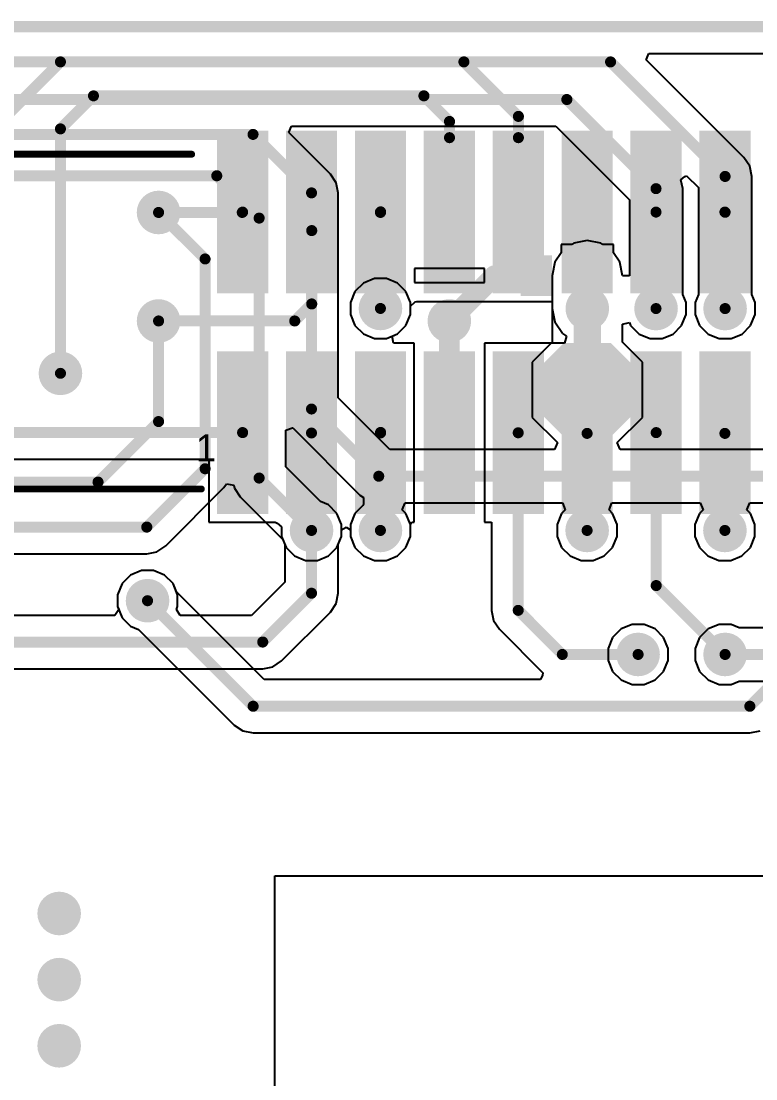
# Model space of a CAD drawing. Header units: millimetres. Extents: x 0 to 172, y 0 to 138.
# Drawn here: x 120.73 to 134.28, y 98.12 to 117.62 of the extents above; entities that cross this region are included whole.
import ezdxf

# ---------------------------------------------------------------- set-up
doc = ezdxf.new("R2010")
doc.units = ezdxf.units.MM
for name, color, linetype in [('BottomLayer', 5, 'Continuous'), ('BottomPaste', 16, 'Continuous'), ('BottomSolder', 6, 'Continuous'), ('TopLayer', 1, 'Continuous'), ('TopOverlay', 2, 'Continuous'), ('TopPaste', 8, 'Continuous'), ('TopSolder', 216, 'Continuous'), ('ViaHoleLayer', 16, 'Continuous')]:
    doc.layers.add(name, color=color, linetype=linetype)

# ---------------------------------------------------------------- blocks, each defined once
blk = doc.blocks.new('T__________B_45')
at = {"layer": 'BottomLayer'}
blk.add_hatch(color=5, dxfattribs=at).paths.add_polyline_path([(0.381, 0.762), (-0.381, 0.762), (-0.762, 0.381), (-0.762, -0.381), (-0.381, -0.762), (0.381, -0.762), (0.762, -0.381), (0.762, 0.381)])
at = {"layer": 'BottomPaste'}
blk.add_hatch(color=16, dxfattribs=at).paths.add_polyline_path([(0.381, 0.762), (-0.381, 0.762), (-0.762, 0.381), (-0.762, -0.381), (-0.381, -0.762), (0.381, -0.762), (0.762, -0.381), (0.762, 0.381)])
at = {"layer": 'BottomSolder'}
blk.add_hatch(color=6, dxfattribs=at).paths.add_polyline_path([(0.4318, 0.8636), (-0.4318, 0.8636), (-0.8636, 0.4318), (-0.8636, -0.4318), (-0.4318, -0.8636), (0.4318, -0.8636), (0.8636, -0.4318), (0.8636, 0.4318)])
blk = doc.blocks.new('ESHF_118_01_L_D_SM_TR_256')
at = {"layer": 'TopLayer'}
for points in [[(-10.425, 3.43), (-10.425, 0.635), (-11.165, 0.635), (-11.165, 3.43)], [(-9.155, 3.43), (-9.155, 0.635), (-9.895, 0.635), (-9.895, 3.43)], [(-7.885, 3.43), (-7.885, 0.635), (-8.625, 0.635), (-8.625, 3.43)], [(-6.615, 3.43), (-6.615, 0.635), (-7.355, 0.635), (-7.355, 3.43)], [(-5.345, 3.43), (-5.345, 0.635), (-6.085, 0.635), (-6.085, 3.43)], [(-4.075, 3.43), (-4.075, 0.635), (-4.815, 0.635), (-4.815, 3.43)], [(-2.805, 3.43), (-2.805, 0.635), (-3.545, 0.635), (-3.545, 3.43)], [(-1.535, 3.43), (-1.535, 0.635), (-2.275, 0.635), (-2.275, 3.43)], [(-10.425, -0.635), (-10.425, -3.43), (-11.165, -3.43), (-11.165, -0.635)], [(-9.155, -0.635), (-9.155, -3.43), (-9.895, -3.43), (-9.895, -0.635)], [(-7.885, -0.635), (-7.885, -3.43), (-8.625, -3.43), (-8.625, -0.635)], [(-6.615, -0.635), (-6.615, -3.43), (-7.355, -3.43), (-7.355, -0.635)], [(-5.345, -0.635), (-5.345, -3.43), (-6.085, -3.43), (-6.085, -0.635)], [(-4.075, -0.635), (-4.075, -3.43), (-4.815, -3.43), (-4.815, -0.635)], [(-2.805, -0.635), (-2.805, -3.43), (-3.545, -3.43), (-3.545, -0.635)], [(-1.535, -0.635), (-1.535, -3.43), (-2.275, -3.43), (-2.275, -0.635)]]:
    blk.add_hatch(color=1, dxfattribs=at).paths.add_polyline_path(points)
at = {"layer": 'TopPaste'}
for points in [[(-10.425, 3.43), (-10.425, 0.635), (-11.165, 0.635), (-11.165, 3.43)], [(-9.155, 3.43), (-9.155, 0.635), (-9.895, 0.635), (-9.895, 3.43)], [(-7.885, 3.43), (-7.885, 0.635), (-8.625, 0.635), (-8.625, 3.43)], [(-6.615, 3.43), (-6.615, 0.635), (-7.355, 0.635), (-7.355, 3.43)], [(-5.345, 3.43), (-5.345, 0.635), (-6.085, 0.635), (-6.085, 3.43)], [(-4.075, 3.43), (-4.075, 0.635), (-4.815, 0.635), (-4.815, 3.43)], [(-2.805, 3.43), (-2.805, 0.635), (-3.545, 0.635), (-3.545, 3.43)], [(-1.535, 3.43), (-1.535, 0.635), (-2.275, 0.635), (-2.275, 3.43)], [(-10.425, -0.635), (-10.425, -3.43), (-11.165, -3.43), (-11.165, -0.635)], [(-9.155, -0.635), (-9.155, -3.43), (-9.895, -3.43), (-9.895, -0.635)], [(-7.885, -0.635), (-7.885, -3.43), (-8.625, -3.43), (-8.625, -0.635)], [(-6.615, -0.635), (-6.615, -3.43), (-7.355, -3.43), (-7.355, -0.635)], [(-5.345, -0.635), (-5.345, -3.43), (-6.085, -3.43), (-6.085, -0.635)], [(-4.075, -0.635), (-4.075, -3.43), (-4.815, -3.43), (-4.815, -0.635)], [(-2.805, -0.635), (-2.805, -3.43), (-3.545, -3.43), (-3.545, -0.635)], [(-1.535, -0.635), (-1.535, -3.43), (-2.275, -3.43), (-2.275, -0.635)]]:
    blk.add_hatch(color=8, dxfattribs=at).paths.add_polyline_path(points)
at = {"layer": 'TopSolder'}
for points in [[(-10.323, 3.532), (-10.323, 0.533), (-11.267, 0.533), (-11.267, 3.532)], [(-9.053, 3.532), (-9.053, 0.533), (-9.997, 0.533), (-9.997, 3.532)], [(-7.783, 3.532), (-7.783, 0.533), (-8.727, 0.533), (-8.727, 3.532)], [(-6.513, 3.532), (-6.513, 0.533), (-7.457, 0.533), (-7.457, 3.532)], [(-5.243, 3.532), (-5.243, 0.533), (-6.187, 0.533), (-6.187, 3.532)], [(-3.973, 3.532), (-3.973, 0.533), (-4.917, 0.533), (-4.917, 3.532)], [(-2.703, 3.532), (-2.703, 0.533), (-3.647, 0.533), (-3.647, 3.532)], [(-1.433, 3.532), (-1.433, 0.533), (-2.377, 0.533), (-2.377, 3.532)], [(-10.323, -0.533), (-10.323, -3.532), (-11.267, -3.532), (-11.267, -0.533)], [(-9.053, -0.533), (-9.053, -3.532), (-9.997, -3.532), (-9.997, -0.533)], [(-7.783, -0.533), (-7.783, -3.532), (-8.727, -3.532), (-8.727, -0.533)], [(-6.513, -0.533), (-6.513, -3.532), (-7.457, -3.532), (-7.457, -0.533)], [(-5.243, -0.533), (-5.243, -3.532), (-6.187, -3.532), (-6.187, -0.533)], [(-3.973, -0.533), (-3.973, -3.532), (-4.917, -3.532), (-4.917, -0.533)], [(-2.703, -0.533), (-2.703, -3.532), (-3.647, -3.532), (-3.647, -0.533)], [(-1.433, -0.533), (-1.433, -3.532), (-2.377, -3.532), (-2.377, -0.533)]]:
    blk.add_hatch(color=216, dxfattribs=at).paths.add_polyline_path(points)
at = {"layer": 'TopOverlay', "const_width": 0.127}
for points in [[(-16.535, 3.099), (-11.735, 3.099)], [(-16.535, -3.073), (-11.557, -3.073)]]:
    blk.add_lwpolyline(points, dxfattribs=at)
at = {"layer": 'TopOverlay', "const_width": 0.0635}
for points in [[(-11.767, 3.099, 1), (-11.703, 3.099, 1)], [(-11.589, -3.073, 1), (-11.525, -3.073, 1)]]:
    blk.add_lwpolyline(points, format="xyb", close=True, dxfattribs=at)
at = {"layer": 'TopOverlay'}
blk.add_text('1', height=0.5, rotation=360, dxfattribs=at).set_placement((-11.656, -2.563))
blk = doc.blocks.new('C___0402_B_371')
at = {"layer": 'BottomLayer'}
for points in [[(-0.241, 0.317), (-0.241, -0.318), (-0.699, -0.318), (-0.699, 0.317)], [(0.699, 0.317), (0.699, -0.318), (0.241, -0.318), (0.241, 0.317)]]:
    blk.add_hatch(color=5, dxfattribs=at).paths.add_polyline_path(points)
at = {"layer": 'BottomPaste'}
for points in [[(-0.241, 0.317), (-0.241, -0.318), (-0.699, -0.318), (-0.699, 0.317)], [(0.699, 0.317), (0.699, -0.318), (0.241, -0.318), (0.241, 0.317)]]:
    blk.add_hatch(color=16, dxfattribs=at).paths.add_polyline_path(points)
at = {"layer": 'BottomSolder'}
for points in [[(-0.181, 0.377), (-0.181, -0.377), (-0.758, -0.377), (-0.758, 0.377)], [(0.758, 0.377), (0.758, -0.377), (0.181, -0.377), (0.181, 0.377)]]:
    blk.add_hatch(color=6, dxfattribs=at).paths.add_polyline_path(points)

msp = doc.modelspace()

# ---------------------------------------------------------------- hatches: boundary and pattern name
at = {"layer": 'BottomLayer'}
h = msp.add_hatch(color=5, dxfattribs=at)
edge = h.paths.add_edge_path()
edge.add_arc((123.266, 114.09), 0.3, 0, 360)
h = msp.add_hatch(color=5, dxfattribs=at)
edge = h.paths.add_edge_path()
edge.add_arc((127.356, 112.321), 0.3, 0, 360)
h = msp.add_hatch(color=5, dxfattribs=at)
edge = h.paths.add_edge_path()
edge.add_arc((131.169, 112.319), 0.3, 0, 360)
h = msp.add_hatch(color=5, dxfattribs=at)
edge = h.paths.add_edge_path()
edge.add_arc((132.436, 112.319), 0.3, 0, 360)
h = msp.add_hatch(color=5, dxfattribs=at)
edge = h.paths.add_edge_path()
edge.add_arc((133.709, 112.319), 0.3, 0, 360)
h = msp.add_hatch(color=5, dxfattribs=at)
edge = h.paths.add_edge_path()
edge.add_arc((123.266, 112.09), 0.3, 0, 360)
h = msp.add_hatch(color=5, dxfattribs=at)
edge = h.paths.add_edge_path()
edge.add_arc((128.626, 112.09), 0.3, 0, 360)
h = msp.add_hatch(color=5, dxfattribs=at)
edge = h.paths.add_edge_path()
edge.add_arc((121.457, 111.125), 0.3, 0, 360)
h = msp.add_hatch(color=5, dxfattribs=at)
edge = h.paths.add_edge_path()
edge.add_arc((126.086, 108.229), 0.3, 0, 360)
h = msp.add_hatch(color=5, dxfattribs=at)
edge = h.paths.add_edge_path()
edge.add_arc((127.356, 108.229), 0.3, 0, 360)
h = msp.add_hatch(color=5, dxfattribs=at)
edge = h.paths.add_edge_path()
edge.add_arc((131.166, 108.229), 0.3, 0, 360)
h = msp.add_hatch(color=5, dxfattribs=at)
edge = h.paths.add_edge_path()
edge.add_arc((133.706, 108.229), 0.3, 0, 360)
h = msp.add_hatch(color=5, dxfattribs=at)
edge = h.paths.add_edge_path()
edge.add_arc((123.063, 106.934), 0.3, 0, 360)
h = msp.add_hatch(color=5, dxfattribs=at)
edge = h.paths.add_edge_path()
edge.add_arc((132.105, 105.943), 0.3, 0, 360)
h = msp.add_hatch(color=5, dxfattribs=at)
edge = h.paths.add_edge_path()
edge.add_arc((133.709, 105.943), 0.3, 0, 360)
h = msp.add_hatch(color=5, dxfattribs=at)
edge = h.paths.add_edge_path()
edge.add_arc((121.434, 101.168), 0.3, 0, 360)
h = msp.add_hatch(color=5, dxfattribs=at)
edge = h.paths.add_edge_path()
edge.add_arc((121.434, 99.949), 0.3, 0, 360)
h = msp.add_hatch(color=5, dxfattribs=at)
edge = h.paths.add_edge_path()
edge.add_arc((121.434, 98.73), 0.3, 0, 360)
at = {"layer": 'BottomSolder'}
h = msp.add_hatch(color=6, dxfattribs=at)
edge = h.paths.add_edge_path()
edge.add_arc((123.266, 114.09), 0.402, 0, 360)
h = msp.add_hatch(color=6, dxfattribs=at)
edge = h.paths.add_edge_path()
edge.add_arc((127.356, 112.321), 0.402, 0, 360)
h = msp.add_hatch(color=6, dxfattribs=at)
edge = h.paths.add_edge_path()
edge.add_arc((131.169, 112.319), 0.402, 0, 360)
h = msp.add_hatch(color=6, dxfattribs=at)
edge = h.paths.add_edge_path()
edge.add_arc((132.436, 112.319), 0.402, 0, 360)
h = msp.add_hatch(color=6, dxfattribs=at)
edge = h.paths.add_edge_path()
edge.add_arc((133.709, 112.319), 0.402, 0, 360)
h = msp.add_hatch(color=6, dxfattribs=at)
edge = h.paths.add_edge_path()
edge.add_arc((123.266, 112.09), 0.402, 0, 360)
h = msp.add_hatch(color=6, dxfattribs=at)
edge = h.paths.add_edge_path()
edge.add_arc((128.626, 112.09), 0.402, 0, 360)
h = msp.add_hatch(color=6, dxfattribs=at)
edge = h.paths.add_edge_path()
edge.add_arc((121.457, 111.125), 0.402, 0, 360)
h = msp.add_hatch(color=6, dxfattribs=at)
edge = h.paths.add_edge_path()
edge.add_arc((126.086, 108.229), 0.402, 0, 360)
h = msp.add_hatch(color=6, dxfattribs=at)
edge = h.paths.add_edge_path()
edge.add_arc((127.356, 108.229), 0.402, 0, 360)
h = msp.add_hatch(color=6, dxfattribs=at)
edge = h.paths.add_edge_path()
edge.add_arc((131.166, 108.229), 0.402, 0, 360)
h = msp.add_hatch(color=6, dxfattribs=at)
edge = h.paths.add_edge_path()
edge.add_arc((133.706, 108.229), 0.402, 0, 360)
h = msp.add_hatch(color=6, dxfattribs=at)
edge = h.paths.add_edge_path()
edge.add_arc((123.063, 106.934), 0.402, 0, 360)
h = msp.add_hatch(color=6, dxfattribs=at)
edge = h.paths.add_edge_path()
edge.add_arc((132.105, 105.943), 0.402, 0, 360)
h = msp.add_hatch(color=6, dxfattribs=at)
edge = h.paths.add_edge_path()
edge.add_arc((133.709, 105.943), 0.402, 0, 360)
h = msp.add_hatch(color=6, dxfattribs=at)
edge = h.paths.add_edge_path()
edge.add_arc((121.434, 101.168), 0.402, 0, 360)
h = msp.add_hatch(color=6, dxfattribs=at)
edge = h.paths.add_edge_path()
edge.add_arc((121.434, 99.949), 0.402, 0, 360)
h = msp.add_hatch(color=6, dxfattribs=at)
edge = h.paths.add_edge_path()
edge.add_arc((121.434, 98.73), 0.402, 0, 360)
at = {"layer": 'TopLayer'}
h = msp.add_hatch(color=1, dxfattribs=at)
edge = h.paths.add_edge_path()
edge.add_arc((123.266, 114.09), 0.3, 0, 360)
h = msp.add_hatch(color=1, dxfattribs=at)
edge = h.paths.add_edge_path()
edge.add_arc((127.356, 112.321), 0.3, 0, 360)
h = msp.add_hatch(color=1, dxfattribs=at)
edge = h.paths.add_edge_path()
edge.add_arc((131.169, 112.319), 0.3, 0, 360)
h = msp.add_hatch(color=1, dxfattribs=at)
edge = h.paths.add_edge_path()
edge.add_arc((132.436, 112.319), 0.3, 0, 360)
h = msp.add_hatch(color=1, dxfattribs=at)
edge = h.paths.add_edge_path()
edge.add_arc((133.709, 112.319), 0.3, 0, 360)
h = msp.add_hatch(color=1, dxfattribs=at)
edge = h.paths.add_edge_path()
edge.add_arc((123.266, 112.09), 0.3, 0, 360)
h = msp.add_hatch(color=1, dxfattribs=at)
edge = h.paths.add_edge_path()
edge.add_arc((128.626, 112.09), 0.3, 0, 360)
h = msp.add_hatch(color=1, dxfattribs=at)
edge = h.paths.add_edge_path()
edge.add_arc((121.457, 111.125), 0.3, 0, 360)
h = msp.add_hatch(color=1, dxfattribs=at)
edge = h.paths.add_edge_path()
edge.add_arc((126.086, 108.229), 0.3, 0, 360)
h = msp.add_hatch(color=1, dxfattribs=at)
edge = h.paths.add_edge_path()
edge.add_arc((127.356, 108.229), 0.3, 0, 360)
h = msp.add_hatch(color=1, dxfattribs=at)
edge = h.paths.add_edge_path()
edge.add_arc((131.166, 108.229), 0.3, 0, 360)
h = msp.add_hatch(color=1, dxfattribs=at)
edge = h.paths.add_edge_path()
edge.add_arc((133.706, 108.229), 0.3, 0, 360)
h = msp.add_hatch(color=1, dxfattribs=at)
edge = h.paths.add_edge_path()
edge.add_arc((123.063, 106.934), 0.3, 0, 360)
h = msp.add_hatch(color=1, dxfattribs=at)
edge = h.paths.add_edge_path()
edge.add_arc((132.105, 105.943), 0.3, 0, 360)
h = msp.add_hatch(color=1, dxfattribs=at)
edge = h.paths.add_edge_path()
edge.add_arc((133.709, 105.943), 0.3, 0, 360)
h = msp.add_hatch(color=1, dxfattribs=at)
edge = h.paths.add_edge_path()
edge.add_arc((121.434, 101.168), 0.3, 0, 360)
h = msp.add_hatch(color=1, dxfattribs=at)
edge = h.paths.add_edge_path()
edge.add_arc((121.434, 99.949), 0.3, 0, 360)
h = msp.add_hatch(color=1, dxfattribs=at)
edge = h.paths.add_edge_path()
edge.add_arc((121.434, 98.73), 0.3, 0, 360)
at = {"layer": 'TopSolder'}
h = msp.add_hatch(color=216, dxfattribs=at)
edge = h.paths.add_edge_path()
edge.add_arc((123.266, 114.09), 0.402, 0, 360)
h = msp.add_hatch(color=216, dxfattribs=at)
edge = h.paths.add_edge_path()
edge.add_arc((127.356, 112.321), 0.402, 0, 360)
h = msp.add_hatch(color=216, dxfattribs=at)
edge = h.paths.add_edge_path()
edge.add_arc((131.169, 112.319), 0.402, 0, 360)
h = msp.add_hatch(color=216, dxfattribs=at)
edge = h.paths.add_edge_path()
edge.add_arc((132.436, 112.319), 0.402, 0, 360)
h = msp.add_hatch(color=216, dxfattribs=at)
edge = h.paths.add_edge_path()
edge.add_arc((133.709, 112.319), 0.402, 0, 360)
h = msp.add_hatch(color=216, dxfattribs=at)
edge = h.paths.add_edge_path()
edge.add_arc((123.266, 112.09), 0.402, 0, 360)
h = msp.add_hatch(color=216, dxfattribs=at)
edge = h.paths.add_edge_path()
edge.add_arc((128.626, 112.09), 0.402, 0, 360)
h = msp.add_hatch(color=216, dxfattribs=at)
edge = h.paths.add_edge_path()
edge.add_arc((121.457, 111.125), 0.402, 0, 360)
h = msp.add_hatch(color=216, dxfattribs=at)
edge = h.paths.add_edge_path()
edge.add_arc((126.086, 108.229), 0.402, 0, 360)
h = msp.add_hatch(color=216, dxfattribs=at)
edge = h.paths.add_edge_path()
edge.add_arc((127.356, 108.229), 0.402, 0, 360)
h = msp.add_hatch(color=216, dxfattribs=at)
edge = h.paths.add_edge_path()
edge.add_arc((131.166, 108.229), 0.402, 0, 360)
h = msp.add_hatch(color=216, dxfattribs=at)
edge = h.paths.add_edge_path()
edge.add_arc((133.706, 108.229), 0.402, 0, 360)
h = msp.add_hatch(color=216, dxfattribs=at)
edge = h.paths.add_edge_path()
edge.add_arc((123.063, 106.934), 0.402, 0, 360)
h = msp.add_hatch(color=216, dxfattribs=at)
edge = h.paths.add_edge_path()
edge.add_arc((132.105, 105.943), 0.402, 0, 360)
h = msp.add_hatch(color=216, dxfattribs=at)
edge = h.paths.add_edge_path()
edge.add_arc((133.709, 105.943), 0.402, 0, 360)
h = msp.add_hatch(color=216, dxfattribs=at)
edge = h.paths.add_edge_path()
edge.add_arc((121.434, 101.168), 0.402, 0, 360)
h = msp.add_hatch(color=216, dxfattribs=at)
edge = h.paths.add_edge_path()
edge.add_arc((121.434, 99.949), 0.402, 0, 360)
h = msp.add_hatch(color=216, dxfattribs=at)
edge = h.paths.add_edge_path()
edge.add_arc((121.434, 98.73), 0.402, 0, 360)
at = {"layer": 'ViaHoleLayer'}
h = msp.add_hatch(color=16, dxfattribs=at)
edge = h.paths.add_edge_path()
edge.add_arc((123.266, 114.09), 0.15, 0, 360)
h = msp.add_hatch(color=16, dxfattribs=at)
edge = h.paths.add_edge_path()
edge.add_arc((127.356, 112.321), 0.15, 0, 360)
h = msp.add_hatch(color=16, dxfattribs=at)
edge = h.paths.add_edge_path()
edge.add_arc((131.169, 112.319), 0.15, 0, 360)
h = msp.add_hatch(color=16, dxfattribs=at)
edge = h.paths.add_edge_path()
edge.add_arc((132.436, 112.319), 0.15, 0, 360)
h = msp.add_hatch(color=16, dxfattribs=at)
edge = h.paths.add_edge_path()
edge.add_arc((133.709, 112.319), 0.15, 0, 360)
h = msp.add_hatch(color=16, dxfattribs=at)
edge = h.paths.add_edge_path()
edge.add_arc((123.266, 112.09), 0.15, 0, 360)
h = msp.add_hatch(color=16, dxfattribs=at)
edge = h.paths.add_edge_path()
edge.add_arc((128.626, 112.09), 0.15, 0, 360)
h = msp.add_hatch(color=16, dxfattribs=at)
edge = h.paths.add_edge_path()
edge.add_arc((121.457, 111.125), 0.15, 0, 360)
h = msp.add_hatch(color=16, dxfattribs=at)
edge = h.paths.add_edge_path()
edge.add_arc((126.086, 108.229), 0.15, 0, 360)
h = msp.add_hatch(color=16, dxfattribs=at)
edge = h.paths.add_edge_path()
edge.add_arc((127.356, 108.229), 0.15, 0, 360)
h = msp.add_hatch(color=16, dxfattribs=at)
edge = h.paths.add_edge_path()
edge.add_arc((131.166, 108.229), 0.15, 0, 360)
h = msp.add_hatch(color=16, dxfattribs=at)
edge = h.paths.add_edge_path()
edge.add_arc((133.706, 108.229), 0.15, 0, 360)
h = msp.add_hatch(color=16, dxfattribs=at)
edge = h.paths.add_edge_path()
edge.add_arc((123.063, 106.934), 0.15, 0, 360)
h = msp.add_hatch(color=16, dxfattribs=at)
edge = h.paths.add_edge_path()
edge.add_arc((132.105, 105.943), 0.15, 0, 360)
h = msp.add_hatch(color=16, dxfattribs=at)
edge = h.paths.add_edge_path()
edge.add_arc((133.709, 105.943), 0.15, 0, 360)
h = msp.add_hatch(color=16, dxfattribs=at)
edge = h.paths.add_edge_path()
edge.add_arc((121.434, 101.168), 0.15, 0, 360)
h = msp.add_hatch(color=16, dxfattribs=at)
edge = h.paths.add_edge_path()
edge.add_arc((121.434, 99.949), 0.15, 0, 360)
h = msp.add_hatch(color=16, dxfattribs=at)
edge = h.paths.add_edge_path()
edge.add_arc((121.434, 98.73), 0.15, 0, 360)

# ---------------------------------------------------------------- linework, layer by layer
at = {"layer": 'BottomLayer'}
for p, q in [((132.256, 116.902), (132.305, 117.02)), ((132.305, 117.02), (135.369, 117.02)), ((134.057, 115.102), (132.256, 116.902)), ((125.67, 115.563), (125.718, 115.68)), ((125.718, 115.68), (130.588, 115.68)), ((130.588, 115.68), (131.944, 114.325)), ((126.434, 114.799), (125.67, 115.563)), ((134.164, 114.942), (134.057, 115.102)), ((134.201, 114.754), (134.164, 114.942)), ((126.54, 114.639), (126.434, 114.799)), ((126.578, 114.451), (126.54, 114.639)), ((132.895, 114.692), (132.969, 114.753)), ((132.928, 114.529), (132.895, 114.692)), ((132.969, 114.753), (133, 114.767)), ((133, 114.767), (133.217, 114.55)), ((134.201, 112.579), (134.201, 114.754)), ((126.578, 110.671), (126.578, 114.451)), ((132.928, 112.579), (132.928, 114.529)), ((133.217, 114.55), (133.217, 112.579)), ((131.944, 114.325), (131.944, 112.925)), ((130.881, 113.497), (130.687, 113.497)), ((130.687, 113.497), (130.687, 113.346)), ((130.921, 113.523), (130.881, 113.497)), ((131.169, 113.573), (130.921, 113.523)), ((131.417, 113.523), (131.169, 113.573)), ((131.457, 113.497), (131.417, 113.523)), ((131.652, 113.497), (131.457, 113.497)), ((131.652, 113.346), (131.652, 113.497)), ((130.687, 113.346), (130.571, 113.173)), ((131.767, 113.173), (131.652, 113.346)), ((130.571, 113.173), (130.522, 112.925)), ((131.817, 112.925), (131.767, 113.173)), ((130.522, 112.925), (130.522, 111.697)), ((131.944, 112.925), (131.817, 112.925)), ((127.042, 112.79), (126.886, 112.634)), ((127.245, 112.875), (127.042, 112.79)), ((127.466, 112.875), (127.245, 112.875)), ((127.669, 112.79), (127.466, 112.875)), ((127.825, 112.634), (127.669, 112.79)), ((126.886, 112.634), (126.802, 112.431)), ((127.91, 112.431), (127.825, 112.634)), ((132.99, 112.429), (132.928, 112.579)), ((133.217, 112.579), (133.155, 112.429)), ((134.263, 112.429), (134.201, 112.579)), ((126.802, 112.431), (126.802, 112.21)), ((127.91, 112.21), (127.91, 112.431)), ((132.99, 112.209), (132.99, 112.429)), ((133.155, 112.429), (133.155, 112.209)), ((134.263, 112.209), (134.263, 112.429)), ((126.802, 112.21), (126.886, 112.007)), ((127.825, 112.007), (127.91, 112.21)), ((132.905, 112.005), (132.99, 112.209)), ((133.155, 112.209), (133.239, 112.005)), ((134.179, 112.005), (134.263, 112.209)), ((126.886, 112.007), (127.042, 111.851)), ((127.669, 111.851), (127.825, 112.007)), ((131.817, 112.034), (131.944, 112.059)), ((131.817, 111.697), (131.817, 112.034)), ((131.944, 112.059), (131.966, 112.005)), ((131.966, 112.005), (132.122, 111.849)), ((132.749, 111.849), (132.905, 112.005)), ((133.239, 112.005), (133.395, 111.849)), ((134.023, 111.849), (134.179, 112.005)), ((127.042, 111.851), (127.245, 111.767)), ((127.245, 111.767), (127.466, 111.767)), ((127.466, 111.767), (127.669, 111.851)), ((132.122, 111.849), (132.325, 111.765)), ((132.325, 111.765), (132.546, 111.765)), ((132.546, 111.765), (132.749, 111.849)), ((133.395, 111.849), (133.599, 111.765)), ((133.599, 111.765), (133.819, 111.765)), ((133.819, 111.765), (134.023, 111.849)), ((130.522, 111.697), (130.153, 111.328)), ((132.185, 111.328), (131.817, 111.697)), ((130.153, 111.328), (130.153, 110.312)), ((132.185, 110.312), (132.185, 111.328)), ((127.528, 109.721), (126.578, 110.671)), ((130.153, 110.312), (130.618, 109.848)), ((131.721, 109.848), (132.185, 110.312)), ((125.612, 110.079), (125.733, 110.118)), ((125.612, 109.399), (125.612, 110.079)), ((125.733, 110.118), (125.739, 110.118)), ((125.739, 110.118), (126.976, 108.881)), ((130.618, 109.848), (130.565, 109.721)), ((131.773, 109.721), (131.721, 109.848)), ((130.565, 109.721), (127.528, 109.721)), ((135.247, 109.721), (131.773, 109.721)), ((126.25, 108.761), (125.612, 109.399)), ((123.397, 107.943), (124.471, 109.018)), ((124.471, 109.018), (124.519, 109.09)), ((124.519, 109.09), (124.654, 109.063)), ((124.654, 109.063), (124.665, 109.007)), ((124.665, 109.007), (124.772, 108.847)), ((124.772, 108.847), (125.554, 108.065)), ((126.976, 108.881), (127.042, 108.837)), ((127.042, 108.837), (127.042, 108.711)), ((126.399, 108.699), (126.25, 108.761)), ((126.555, 108.543), (126.399, 108.699)), ((127.033, 108.69), (126.886, 108.543)), ((127.042, 108.711), (127.033, 108.69)), ((127.759, 108.609), (127.812, 108.736)), ((127.825, 108.543), (127.759, 108.609)), ((127.812, 108.736), (130.71, 108.736)), ((130.762, 108.609), (130.696, 108.543)), ((130.71, 108.736), (130.762, 108.609)), ((131.569, 108.609), (131.622, 108.736)), ((131.635, 108.543), (131.569, 108.609)), ((131.622, 108.736), (133.25, 108.736)), ((133.302, 108.609), (133.236, 108.543)), ((133.25, 108.736), (133.302, 108.609)), ((134.109, 108.609), (134.162, 108.736)), ((134.175, 108.543), (134.109, 108.609)), ((134.162, 108.736), (135.043, 108.736)), ((126.64, 108.34), (126.555, 108.543)), ((126.886, 108.543), (126.802, 108.34)), ((127.91, 108.34), (127.825, 108.543)), ((130.696, 108.543), (130.612, 108.34)), ((131.72, 108.34), (131.635, 108.543)), ((133.236, 108.543), (133.152, 108.34)), ((134.26, 108.34), (134.175, 108.543)), ((126.64, 108.119), (126.64, 108.34)), ((126.802, 108.34), (126.802, 108.119)), ((127.91, 108.119), (127.91, 108.34)), ((130.612, 108.34), (130.612, 108.119)), ((131.72, 108.119), (131.72, 108.34)), ((133.152, 108.34), (133.152, 108.119)), ((134.26, 108.119), (134.26, 108.34)), ((125.554, 108.065), (125.594, 107.97)), ((126.578, 107.97), (126.64, 108.119)), ((126.802, 108.119), (126.886, 107.916)), ((127.825, 107.916), (127.91, 108.119)), ((130.612, 108.119), (130.696, 107.916)), ((131.635, 107.916), (131.72, 108.119)), ((133.152, 108.119), (133.236, 107.916)), ((134.175, 107.916), (134.26, 108.119)), ((123.049, 107.799), (123.237, 107.837)), ((123.237, 107.837), (123.397, 107.943)), ((125.594, 107.97), (125.594, 107.276)), ((126.578, 107.072), (126.578, 107.97)), ((126.886, 107.916), (127.042, 107.76)), ((127.669, 107.76), (127.825, 107.916)), ((130.696, 107.916), (130.852, 107.76)), ((131.479, 107.76), (131.635, 107.916)), ((133.236, 107.916), (133.392, 107.76)), ((134.019, 107.76), (134.175, 107.916)), ((106.418, 107.799), (123.049, 107.799)), ((127.042, 107.76), (127.245, 107.675)), ((127.245, 107.675), (127.466, 107.675)), ((127.466, 107.675), (127.669, 107.76)), ((130.852, 107.76), (131.055, 107.675)), ((131.055, 107.675), (131.276, 107.675)), ((131.276, 107.675), (131.479, 107.76)), ((133.392, 107.76), (133.595, 107.675)), ((133.595, 107.675), (133.816, 107.675)), ((133.816, 107.675), (134.019, 107.76)), ((122.953, 107.488), (122.749, 107.404)), ((123.173, 107.488), (122.953, 107.488)), ((123.377, 107.404), (123.173, 107.488)), ((122.593, 107.248), (122.509, 107.044)), ((122.749, 107.404), (122.593, 107.248)), ((123.533, 107.248), (123.377, 107.404)), ((123.617, 107.044), (123.533, 107.248)), ((125.594, 107.276), (124.982, 106.664)), ((122.509, 107.044), (122.509, 106.824)), ((123.617, 106.824), (123.617, 107.044)), ((126.54, 106.883), (126.578, 107.072)), ((126.434, 106.724), (126.54, 106.883)), ((122.461, 106.664), (105.462, 106.664)), ((122.531, 106.77), (122.461, 106.664)), ((122.509, 106.824), (122.531, 106.77)), ((123.595, 106.77), (123.617, 106.824)), ((123.665, 106.664), (123.595, 106.77)), ((124.982, 106.664), (123.665, 106.664)), ((125.534, 105.824), (126.434, 106.724)), ((131.995, 106.497), (131.792, 106.413)), ((132.216, 106.497), (131.995, 106.497)), ((132.419, 106.413), (132.216, 106.497)), ((133.599, 106.497), (133.395, 106.413)), ((133.819, 106.497), (133.599, 106.497)), ((133.969, 106.435), (133.819, 106.497)), ((131.636, 106.257), (131.551, 106.054)), ((131.792, 106.413), (131.636, 106.257)), ((132.575, 106.257), (132.419, 106.413)), ((132.659, 106.054), (132.575, 106.257)), ((133.239, 106.257), (133.155, 106.054)), ((133.395, 106.413), (133.239, 106.257)), ((139.679, 106.435), (133.969, 106.435)), ((131.551, 106.054), (131.551, 105.833)), ((132.659, 105.833), (132.659, 106.054)), ((133.155, 106.054), (133.155, 105.833)), ((105.488, 105.68), (125.186, 105.68)), ((125.186, 105.68), (125.374, 105.717)), ((125.374, 105.717), (125.534, 105.824)), ((131.551, 105.833), (131.636, 105.63)), ((132.575, 105.63), (132.659, 105.833)), ((133.155, 105.833), (133.239, 105.63)), ((131.636, 105.63), (131.792, 105.474)), ((132.419, 105.474), (132.575, 105.63)), ((133.239, 105.63), (133.395, 105.474)), ((131.792, 105.474), (131.995, 105.389)), ((131.995, 105.389), (132.216, 105.389)), ((132.216, 105.389), (132.419, 105.474)), ((133.395, 105.474), (133.599, 105.389)), ((133.599, 105.389), (133.819, 105.389)), ((133.819, 105.389), (133.969, 105.451)), ((133.969, 105.451), (139.883, 105.451))]:
    msp.add_line(p, q, dxfattribs=at)
for points, const_width in [([(11.797, 117.512), (135.573, 117.512)], 0.203), ([(12.217, 116.865), (131.598, 116.865)], 0.203), ([(131.598, 116.865), (133.709, 114.754)], 0.203), ([(106.987, 116.172), (130.792, 116.172)], 0.203), ([(130.792, 116.172), (132.436, 114.529)], 0.203), ([(107.675, 115.529), (125.008, 115.529)], 0.203), ([(125.008, 115.529), (126.086, 114.451)], 0.203), ([(108.366, 114.767), (124.339, 114.767)], 0.203), ([(124.339, 114.767), (125.12, 113.986)], 0.203), ([(133.709, 112.319), (133.709, 114.754)], 0.203), ([(126.086, 110.467), (126.086, 114.451)], 0.203), ([(132.436, 112.319), (132.436, 114.529)], 0.203), ([(123.266, 114.09), (124.124, 113.233)], 0.203), ([(125.12, 109.195), (125.12, 113.986)], 0.203), ([(124.124, 109.366), (124.124, 113.233)], 0.203), ([(128.626, 112.09), (129.461, 112.925)], 0.381), ([(129.461, 112.925), (130.229, 112.925)], 0.381), ([(131.169, 112.319), (131.169, 112.925)], 0.508), ([(131.169, 110.82), (131.169, 112.319)], 0.508), ([(123.266, 110.236), (123.266, 112.09)], 0.203), ([(126.086, 110.467), (127.324, 109.228)], 0.203), ([(122.15, 109.12), (123.266, 110.236)], 0.203), ([(123.049, 108.291), (124.124, 109.366)], 0.203), ([(105.875, 109.12), (122.15, 109.12)], 0.203), ([(125.12, 109.195), (126.086, 108.229)], 0.203), ([(127.324, 109.228), (135.247, 109.228)], 0.203), ([(106.214, 108.291), (123.049, 108.291)], 0.203), ([(126.086, 107.072), (126.086, 108.229)], 0.203), ([(125.186, 106.172), (126.086, 107.072)], 0.203), ([(105.284, 106.172), (125.186, 106.172)], 0.203), ([(133.709, 105.943), (139.883, 105.943)], 0.203)]:
    msp.add_lwpolyline(points, dxfattribs=dict(at, const_width=const_width))
for points, const_width in [([(131.547, 116.865, 1), (131.649, 116.865, 1)], 0.102), ([(131.547, 116.865, 1), (131.649, 116.865, 1)], 0.102), ([(130.741, 116.172, 1), (130.843, 116.172, 1)], 0.102), ([(130.741, 116.172, 1), (130.843, 116.172, 1)], 0.102), ([(124.957, 115.529, 1), (125.058, 115.529, 1)], 0.102), ([(124.957, 115.529, 1), (125.058, 115.529, 1)], 0.102), ([(124.288, 114.767, 1), (124.39, 114.767, 1)], 0.102), ([(124.288, 114.767, 1), (124.39, 114.767, 1)], 0.102), ([(133.658, 114.754, 1), (133.76, 114.754, 1)], 0.102), ([(133.658, 114.754, 1), (133.76, 114.754, 1)], 0.102), ([(126.035, 114.451, 1), (126.136, 114.451, 1)], 0.102), ([(126.035, 114.451, 1), (126.136, 114.451, 1)], 0.102), ([(132.385, 114.529, 1), (132.486, 114.529, 1)], 0.102), ([(132.385, 114.529, 1), (132.486, 114.529, 1)], 0.102), ([(123.215, 114.09, 1), (123.317, 114.09, 1)], 0.102), ([(125.069, 113.986, 1), (125.171, 113.986, 1)], 0.102), ([(125.069, 113.986, 1), (125.171, 113.986, 1)], 0.102), ([(124.073, 113.233, 1), (124.174, 113.233, 1)], 0.102), ([(124.073, 113.233, 1), (124.174, 113.233, 1)], 0.102), ([(129.365, 112.925, 1), (129.556, 112.925, 1)], 0.191), ([(129.365, 112.925, 1), (129.556, 112.925, 1)], 0.191), ([(130.134, 112.925, 1), (130.325, 112.925, 1)], 0.191), ([(131.042, 112.925, 1), (131.296, 112.925, 1)], 0.254), ([(131.042, 112.319, 1), (131.296, 112.319, 1)], 0.254), ([(131.042, 112.319, 1), (131.296, 112.319, 1)], 0.254), ([(132.385, 112.319, 1), (132.486, 112.319, 1)], 0.102), ([(133.658, 112.319, 1), (133.76, 112.319, 1)], 0.102), ([(123.215, 112.09, 1), (123.317, 112.09, 1)], 0.102), ([(128.53, 112.09, 1), (128.721, 112.09, 1)], 0.191), ([(131.042, 110.82, 1), (131.296, 110.82, 1)], 0.254), ([(126.035, 110.467, 1), (126.136, 110.467, 1)], 0.102), ([(126.035, 110.467, 1), (126.136, 110.467, 1)], 0.102), ([(123.215, 110.236, 1), (123.317, 110.236, 1)], 0.102), ([(123.215, 110.236, 1), (123.317, 110.236, 1)], 0.102), ([(124.073, 109.366, 1), (124.174, 109.366, 1)], 0.102), ([(124.073, 109.366, 1), (124.174, 109.366, 1)], 0.102), ([(122.099, 109.12, 1), (122.201, 109.12, 1)], 0.102), ([(122.099, 109.12, 1), (122.201, 109.12, 1)], 0.102), ([(125.069, 109.195, 1), (125.171, 109.195, 1)], 0.102), ([(125.069, 109.195, 1), (125.171, 109.195, 1)], 0.102), ([(127.274, 109.228, 1), (127.375, 109.228, 1)], 0.102), ([(127.274, 109.228, 1), (127.375, 109.228, 1)], 0.102), ([(122.998, 108.291, 1), (123.1, 108.291, 1)], 0.102), ([(122.998, 108.291, 1), (123.1, 108.291, 1)], 0.102), ([(126.035, 108.229, 1), (126.136, 108.229, 1)], 0.102), ([(126.035, 108.229, 1), (126.136, 108.229, 1)], 0.102), ([(126.035, 107.072, 1), (126.136, 107.072, 1)], 0.102), ([(126.035, 107.072, 1), (126.136, 107.072, 1)], 0.102), ([(125.135, 106.172, 1), (125.237, 106.172, 1)], 0.102), ([(125.135, 106.172, 1), (125.237, 106.172, 1)], 0.102), ([(133.658, 105.943, 1), (133.76, 105.943, 1)], 0.102)]:
    msp.add_lwpolyline(points, format="xyb", close=True, dxfattribs=dict(at, const_width=const_width))
at = {"layer": 'TopLayer'}
for p, q in [((129.275, 113.055), (127.983, 113.055)), ((127.983, 113.055), (127.983, 112.801)), ((129.275, 112.801), (129.275, 113.055)), ((127.983, 112.801), (129.275, 112.801)), ((127.983, 112.801), (127.983, 112.801)), ((127.91, 112.361), (127.997, 112.442)), ((127.91, 112.21), (127.91, 112.361)), ((127.997, 112.442), (128.027, 112.446)), ((128.027, 112.446), (129.25, 112.446)), ((129.25, 112.446), (129.25, 112.446)), ((129.25, 112.446), (129.272, 112.446)), ((129.272, 112.446), (129.272, 112.446)), ((129.272, 112.446), (130.52, 112.446)), ((130.52, 112.446), (130.52, 112.321)), ((130.52, 112.321), (130.569, 112.073)), ((127.825, 112.007), (127.91, 112.21)), ((127.669, 111.851), (127.825, 112.007)), ((130.569, 112.073), (130.71, 111.863)), ((127.573, 111.811), (127.669, 111.851)), ((127.598, 111.684), (127.573, 111.811)), ((130.71, 111.863), (130.711, 111.861)), ((130.711, 111.861), (130.786, 111.811)), ((130.786, 111.811), (130.748, 111.684)), ((127.98, 111.684), (127.598, 111.684)), ((127.98, 108.381), (127.98, 111.684)), ((130.415, 111.684), (129.272, 111.684)), ((129.272, 111.684), (129.272, 108.381)), ((130.542, 111.684), (130.415, 111.684)), ((130.748, 111.684), (130.542, 111.684)), ((119.868, 109.541), (124.192, 109.541)), ((124.192, 109.541), (124.192, 108.381)), ((124.192, 108.381), (125.414, 108.381)), ((125.414, 108.381), (125.455, 108.366)), ((125.455, 108.366), (125.532, 108.296)), ((125.532, 108.296), (125.532, 108.119)), ((126.64, 108.239), (126.721, 108.289)), ((126.64, 108.119), (126.64, 108.239)), ((126.721, 108.289), (126.802, 108.239)), ((126.802, 108.239), (126.802, 108.119)), ((127.91, 108.34), (127.937, 108.381)), ((127.91, 108.119), (127.91, 108.34)), ((127.937, 108.381), (127.98, 108.381)), ((129.272, 108.381), (129.404, 108.381)), ((129.404, 108.381), (129.404, 106.756)), ((125.532, 108.119), (125.616, 107.916)), ((126.555, 107.916), (126.64, 108.119)), ((126.802, 108.119), (126.886, 107.916)), ((127.825, 107.916), (127.91, 108.119)), ((125.616, 107.916), (125.772, 107.76)), ((126.399, 107.76), (126.555, 107.916)), ((126.886, 107.916), (127.042, 107.76)), ((127.669, 107.76), (127.825, 107.916)), ((125.772, 107.76), (125.975, 107.675)), ((125.975, 107.675), (126.196, 107.675)), ((126.196, 107.675), (126.399, 107.76)), ((127.042, 107.76), (127.245, 107.675)), ((127.245, 107.675), (127.466, 107.675)), ((127.466, 107.675), (127.669, 107.76)), ((122.953, 107.488), (122.749, 107.404)), ((123.173, 107.488), (122.953, 107.488)), ((123.377, 107.404), (123.173, 107.488)), ((122.593, 107.248), (122.509, 107.044)), ((122.749, 107.404), (122.593, 107.248)), ((123.533, 107.248), (123.377, 107.404)), ((123.595, 107.098), (123.533, 107.248)), ((122.509, 107.044), (122.509, 106.824)), ((125.213, 105.48), (123.595, 107.098)), ((122.509, 106.824), (122.593, 106.62)), ((129.404, 106.756), (129.441, 106.568)), ((122.593, 106.62), (122.749, 106.464)), ((122.749, 106.464), (122.899, 106.402)), ((129.441, 106.568), (129.548, 106.408)), ((122.899, 106.402), (124.661, 104.64)), ((129.548, 106.408), (130.349, 105.607)), ((130.305, 105.48), (125.213, 105.48)), ((130.343, 105.559), (130.305, 105.48)), ((130.349, 105.607), (130.343, 105.559)), ((124.661, 104.64), (124.821, 104.533)), ((124.821, 104.533), (125.009, 104.496)), ((134.165, 104.496), (134.353, 104.533)), ((125.009, 104.496), (134.165, 104.496)), ((125.41, 69.565), (125.41, 101.865)), ((125.41, 101.865), (156.41, 101.865))]:
    msp.add_line(p, q, dxfattribs=at)
for points, const_width in [([(120.246, 117.515), (135.164, 117.515)], 0.203), ([(119.609, 115.017), (121.458, 116.866)], 0.203), ([(121.458, 116.866), (128.894, 116.866)], 0.203), ([(128.894, 116.866), (129.899, 115.861)], 0.203), ([(121.457, 115.631), (122.066, 116.24)], 0.203), ([(122.066, 116.24), (128.157, 116.24)], 0.203), ([(128.157, 116.24), (128.629, 115.767)], 0.203), ([(128.629, 115.469), (128.629, 115.767)], 0.203), ([(129.899, 115.469), (129.899, 115.861)], 0.203), ([(121.457, 111.125), (121.457, 115.631)], 0.203), ([(131.166, 114.097), (131.167, 114.096)], 0.508), ([(131.167, 112.321), (131.167, 114.096)], 0.508), ([(123.266, 114.09), (124.808, 114.09)], 0.203), ([(124.808, 114.09), (124.816, 114.097)], 0.203), ([(127.356, 114.097), (127.359, 114.101)], 0.203), ([(127.356, 114.09), (127.359, 114.094)], 0.203), ([(127.356, 112.321), (127.356, 114.09)], 0.203), ([(132.436, 112.319), (132.436, 114.097)], 0.203), ([(133.706, 114.097), (133.709, 114.094)], 0.203), ([(133.709, 112.319), (133.709, 114.094)], 0.203), ([(126.089, 112.404), (126.089, 113.756)], 0.203), ([(125.776, 112.09), (126.089, 112.404)], 0.203), ([(131.167, 112.321), (131.169, 112.319)], 0.508), ([(123.266, 112.09), (125.776, 112.09)], 0.203), ([(128.626, 110.032), (128.626, 112.09)], 0.381), ([(119.609, 110.033), (124.815, 110.033)], 0.203), ([(124.815, 110.033), (124.816, 110.032)], 0.203), ([(126.086, 108.229), (126.086, 110.025)], 0.203), ([(127.356, 110.032), (127.359, 110.036)], 0.203), ([(127.356, 110.025), (127.359, 110.029)], 0.203), ([(127.356, 108.229), (127.356, 110.025)], 0.203), ([(129.896, 106.756), (129.896, 110.029)], 0.203), ([(131.166, 108.229), (131.166, 110.018)], 0.203), ([(132.439, 107.213), (132.439, 110.032)], 0.203), ([(133.706, 108.229), (133.706, 110.018)], 0.203), ([(132.439, 107.213), (133.709, 105.943)], 0.203), ([(123.063, 106.934), (125.009, 104.988)], 0.203), ([(129.896, 106.756), (130.708, 105.943)], 0.203), ([(130.708, 105.943), (132.105, 105.943)], 0.203), ([(134.165, 104.988), (134.976, 105.799)], 0.203), ([(125.009, 104.988), (134.165, 104.988)], 0.203)]:
    msp.add_lwpolyline(points, dxfattribs=dict(at, const_width=const_width))
for points, const_width in [([(121.407, 116.866, 1), (121.508, 116.866, 1)], 0.102), ([(121.407, 116.866, 1), (121.508, 116.866, 1)], 0.102), ([(128.843, 116.866, 1), (128.945, 116.866, 1)], 0.102), ([(128.843, 116.866, 1), (128.945, 116.866, 1)], 0.102), ([(122.016, 116.24, 1), (122.117, 116.24, 1)], 0.102), ([(122.016, 116.24, 1), (122.117, 116.24, 1)], 0.102), ([(128.106, 116.24, 1), (128.208, 116.24, 1)], 0.102), ([(128.106, 116.24, 1), (128.208, 116.24, 1)], 0.102), ([(128.578, 115.767, 1), (128.68, 115.767, 1)], 0.102), ([(128.578, 115.767, 1), (128.68, 115.767, 1)], 0.102), ([(129.848, 115.861, 1), (129.95, 115.861, 1)], 0.102), ([(129.848, 115.861, 1), (129.95, 115.861, 1)], 0.102), ([(121.407, 115.631, 1), (121.508, 115.631, 1)], 0.102), ([(121.407, 115.631, 1), (121.508, 115.631, 1)], 0.102), ([(128.578, 115.469, 1), (128.68, 115.469, 1)], 0.102), ([(129.848, 115.469, 1), (129.95, 115.469, 1)], 0.102), ([(131.039, 114.097, 1), (131.293, 114.097, 1)], 0.254), ([(131.04, 114.096, 1), (131.294, 114.096, 1)], 0.254), ([(131.04, 114.096, 1), (131.294, 114.096, 1)], 0.254), ([(123.215, 114.09, 1), (123.317, 114.09, 1)], 0.102), ([(124.758, 114.09, 1), (124.859, 114.09, 1)], 0.102), ([(124.758, 114.09, 1), (124.859, 114.09, 1)], 0.102), ([(124.765, 114.097, 1), (124.866, 114.097, 1)], 0.102), ([(127.305, 114.097, 1), (127.406, 114.097, 1)], 0.102), ([(127.305, 114.09, 1), (127.406, 114.09, 1)], 0.102), ([(127.305, 114.09, 1), (127.406, 114.09, 1)], 0.102), ([(127.308, 114.101, 1), (127.41, 114.101, 1)], 0.102), ([(127.308, 114.094, 1), (127.41, 114.094, 1)], 0.102), ([(132.385, 114.097, 1), (132.486, 114.097, 1)], 0.102), ([(133.655, 114.097, 1), (133.756, 114.097, 1)], 0.102), ([(133.658, 114.094, 1), (133.76, 114.094, 1)], 0.102), ([(133.658, 114.094, 1), (133.76, 114.094, 1)], 0.102), ([(126.038, 113.756, 1), (126.14, 113.756, 1)], 0.102), ([(126.038, 112.404, 1), (126.14, 112.404, 1)], 0.102), ([(126.038, 112.404, 1), (126.14, 112.404, 1)], 0.102), ([(131.04, 112.321, 1), (131.294, 112.321, 1)], 0.254), ([(131.04, 112.321, 1), (131.294, 112.321, 1)], 0.254), ([(131.042, 112.319, 1), (131.296, 112.319, 1)], 0.254), ([(127.305, 112.321, 1), (127.406, 112.321, 1)], 0.102), ([(132.385, 112.319, 1), (132.486, 112.319, 1)], 0.102), ([(133.658, 112.319, 1), (133.76, 112.319, 1)], 0.102), ([(123.215, 112.09, 1), (123.317, 112.09, 1)], 0.102), ([(125.725, 112.09, 1), (125.827, 112.09, 1)], 0.102), ([(125.725, 112.09, 1), (125.827, 112.09, 1)], 0.102), ([(128.53, 112.09, 1), (128.721, 112.09, 1)], 0.191), ([(121.407, 111.125, 1), (121.508, 111.125, 1)], 0.102), ([(128.53, 110.032, 1), (128.721, 110.032, 1)], 0.191), ([(124.764, 110.033, 1), (124.866, 110.033, 1)], 0.102), ([(124.764, 110.033, 1), (124.866, 110.033, 1)], 0.102), ([(124.765, 110.032, 1), (124.866, 110.032, 1)], 0.102), ([(126.035, 110.025, 1), (126.136, 110.025, 1)], 0.102), ([(127.305, 110.032, 1), (127.406, 110.032, 1)], 0.102), ([(127.305, 110.025, 1), (127.406, 110.025, 1)], 0.102), ([(127.305, 110.025, 1), (127.406, 110.025, 1)], 0.102), ([(127.308, 110.036, 1), (127.41, 110.036, 1)], 0.102), ([(127.308, 110.029, 1), (127.41, 110.029, 1)], 0.102), ([(129.845, 110.029, 1), (129.946, 110.029, 1)], 0.102), ([(131.115, 110.018, 1), (131.216, 110.018, 1)], 0.102), ([(132.388, 110.032, 1), (132.49, 110.032, 1)], 0.102), ([(133.655, 110.018, 1), (133.756, 110.018, 1)], 0.102), ([(126.035, 108.229, 1), (126.136, 108.229, 1)], 0.102), ([(127.305, 108.229, 1), (127.406, 108.229, 1)], 0.102), ([(131.115, 108.229, 1), (131.216, 108.229, 1)], 0.102), ([(133.655, 108.229, 1), (133.756, 108.229, 1)], 0.102), ([(132.388, 107.213, 1), (132.49, 107.213, 1)], 0.102), ([(132.388, 107.213, 1), (132.49, 107.213, 1)], 0.102), ([(123.012, 106.934, 1), (123.114, 106.934, 1)], 0.102), ([(129.845, 106.756, 1), (129.946, 106.756, 1)], 0.102), ([(129.845, 106.756, 1), (129.946, 106.756, 1)], 0.102), ([(130.658, 105.943, 1), (130.759, 105.943, 1)], 0.102), ([(130.658, 105.943, 1), (130.759, 105.943, 1)], 0.102), ([(132.055, 105.943, 1), (132.156, 105.943, 1)], 0.102), ([(133.658, 105.943, 1), (133.76, 105.943, 1)], 0.102), ([(124.958, 104.988, 1), (125.06, 104.988, 1)], 0.102), ([(124.958, 104.988, 1), (125.06, 104.988, 1)], 0.102), ([(134.114, 104.988, 1), (134.216, 104.988, 1)], 0.102), ([(134.114, 104.988, 1), (134.216, 104.988, 1)], 0.102)]:
    msp.add_lwpolyline(points, format="xyb", close=True, dxfattribs=dict(at, const_width=const_width))
at = {"layer": 'TopSolder'}
for p, q in [((125.41, 69.565), (125.41, 101.865)), ((125.41, 101.865), (156.41, 101.865))]:
    msp.add_line(p, q, dxfattribs=at)

# ---------------------------------------------------------------- block references
for name, p in [('ESHF_118_01_L_D_SM_TR_256', (135.611, 112.065)), ('C___0402_B_371', (130.699, 112.925))]:
    msp.add_blockref(name, p)
at = {"rotation": 270}
msp.add_blockref('T__________B_45', (131.169, 110.82), dxfattribs=at)

doc.saveas('drawing.dxf')
